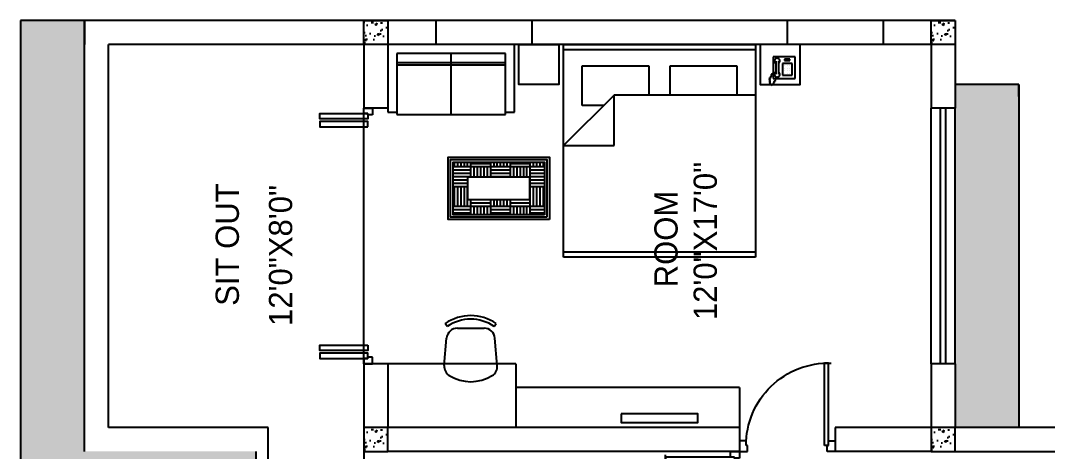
# Model space of a CAD drawing. Extents: x 173554 to 176562, y -34760 to -32805.
# Drawn here: x 174955 to 175340.7, y -33907.2 to -33745.2 of the extents above; entities that cross this region are included whole.
import ezdxf

# ---------------------------------------------------------------- set-up
doc = ezdxf.new("R2010")
doc.units = 0
doc.header["$LTSCALE"] = 25
doc.header["$MEASUREMENT"] = 0
doc.layers.get('0').update_dxf_attribs({"linetype": 'CONTINUOUS'})
for name, color, linetype in [('COLUMN', 31, 'CONTINUOUS'), ('DOOR', 1, 'CONTINUOUS'), ('FURN', 10, 'CONTINUOUS'), ('HATCH', 8, 'CONTINUOUS'), ('Roof lilne', 31, 'CONTINUOUS'), ('text', 2, 'CONTINUOUS'), ('TILE', 22, 'CONTINUOUS'), ('wall', 13, 'CONTINUOUS'), ('WINDOW', 4, 'CONTINUOUS')]:
    doc.layers.add(name, color=color, linetype=linetype)
doc.styles.add('style5', font='')
doc.styles.get('style5').set_extended_font_data('Geometr415 Md BT')
pattern_1 = [(4.9697, (135181.615, -210534.86918), (-96.00000841214, -7.99993045606), [7.387776, -177.306568]), (270, (135188.975, -210534.229), (8, -8), [0.64, -7.36]), (90, (135189.615, -210542.229), (-8, 8), [2.24, -5.76]), (180, (135189.615, -210539.989), (-8, -8), [0.8, -7.2]), (360, (135188.815, -210534.869), (8, 8), [0.8, -7.2]), (90, (135189.615, -210534.869), (-8, 8), [0.64, -7.36]), (90, (135188.975, -210542.229), (-8, 8), [1.6, -6.4]), (175.0303, (135188.975, -210540.62918), (-96.00000841214, 7.99993045606), [7.387776, -177.306568]), (142.6961, (135188.575, -210540.62918), (136.0000859335, -103.99988711906), [2.112064, -209.094]), (108.4349, (135186.895, -210539.3492), (-7.999987226, 16.000003477), [2.023856, -23.27436]), (71.5651, (135186.255, -210537.4292), (-7.999987226, -16.000003477), [2.023856, -23.27436]), (37.3039, (135186.895, -210535.50918), (136.0000859335, 103.99988711906), [2.112064, -209.094]), (110.2249, (135187.455, -210538.9492), (32.0000666848, -87.9999781147), [1.61988, -160.367776]), (69.7751, (135186.895, -210537.4292), (32.0000666848, 87.9999781147), [1.61988, -160.367776]), (37.4054, (135187.455, -210535.90918), (103.99993971984, 80.0000796209), [1.712072, -169.4954]), (142.5946, (135188.815, -210539.98918), (103.99993971984, -80.0000796209), [1.712072, -169.4954])]

# ---------------------------------------------------------------- blocks, each defined once
blk = doc.blocks.new('A$C3B4262AC')
at = {"layer": 'DOOR'}
for p, q in [((0, 4), (0, 0)), ((2.5, 4), (0, 4)), ((2.5, 2.25), (2.5, 4)), ((0, 0), (3, 0)), ((3, 2.25), (2.5, 2.25)), ((3, 0), (3, 2.25))]:
    blk.add_line(p, q, dxfattribs=at)
blk = doc.blocks.new('DR1H902')
at = {"color": 0}
for p, q in [((-0.5, 0), (-0.5, 1)), ((-0.5, 1), (-0.45, 1)), ((-0.45, 0), (-0.45, 1)), ((-0.5, 0), (-0.45, 0))]:
    blk.add_line(p, q, dxfattribs=at)
blk.add_arc((-0.5, 0), 1, 0, 91.707, dxfattribs=at)
blk = doc.blocks.new('A$C1F9E242A')
blk.add_blockref('A$C3B4262AC', (0, 0))
at = {"xscale": -1}
blk.add_blockref('A$C3B4262AC', (36, 0), dxfattribs=at)
at = {"layer": 'DOOR', "xscale": -31, "yscale": 31, "zscale": 68.88888888888889}
blk.add_blockref('DR1H902', (18, 2.25), dxfattribs=at)
blk = doc.blocks.new('*U54')
at = {"xscale": -1}
blk.add_blockref('A$C1F9E242A', (0, -2), dxfattribs=at)
blk = doc.blocks.new('*U72')
blk.add_blockref('A$C1F9E242A', (-36, -2))
blk = doc.blocks.new('SOFA')
at = {"color": 1}
for p, q in [((28, 4), (-28, 4)), ((-28, 4), (-28, -26)), ((24, 0), (-24, 0)), ((-24, 0), (-24, -27)), ((0, -27), (0, 0)), ((28, -26), (28, 4)), ((-24, -4), (24, -4)), ((24, -27), (24, 0)), ((24, -27), (24, 0)), ((-24, -5), (24, -5)), ((-28, -26), (-24, -26)), ((-24, -27), (24, -27)), ((24, -26), (28, -26))]:
    blk.add_line(p, q, dxfattribs=at)
blk = doc.blocks.new('RECTANG')
for p, q in [((1, 1), (0, 1)), ((0, 1), (0, 0)), ((1, 0), (1, 1)), ((0, 0), (1, 0))]:
    blk.add_line(p, q)
blk = doc.blocks.new('BEDKING')
at = {"color": 0}
for p, q in [((-78, -36), (-78, 36)), ((-19, 36), (-19, -17)), ((-2, 36), (-2, -36)), ((-8, 29), (-19, 29)), ((-8, 4), (-8, 29)), ((-19, 4), (-8, 4)), ((-8, -4), (-19, -4)), ((-8, -29), (-8, -4)), ((-38, -17), (-19, -17)), ((-38, -36), (-38, -17)), ((-19, -17), (-38, -36)), ((-23, -21), (-23, -29)), ((-23, -29), (-8, -29))]:
    blk.add_line(p, q, dxfattribs=at)
at = {"color": 0, "xscale": 80, "yscale": 72, "zscale": 80}
blk.add_blockref('RECTANG', (-80, -36), dxfattribs=at)
blk = doc.blocks.new('FNPHONE')
at = {"color": 0}
for p, q in [((0.92, 6.54), (0.92, 1.54)), ((1.92, 6.54), (1.92, 1.54)), ((4.33, 4.85), (4.33, 4.85)), ((4.33, 3.91), (4.33, 3.91)), ((5.27, 4.85), (5.27, 4.85)), ((5.27, 3.91), (5.27, 3.91)), ((6.21, 4.85), (6.21, 4.85)), ((6.21, 3.91), (6.21, 3.91)), ((-0.9, 0.22), (-1.5, 0.02)), ((-0.7, 0.62), (-1.3, 0.42)), ((-0.5, 1.02), (-1.1, 0.82)), ((-0.3, 1.42), (-0.9, 1.22)), ((-0.1, 1.82), (-0.7, 1.62)), ((1.06, 0.56), (0.7, -0.58)), ((4.33, 2.97), (4.33, 2.97)), ((4.33, 2.03), (4.33, 2.03)), ((5.27, 2.97), (5.27, 2.97)), ((5.27, 2.03), (5.27, 2.03)), ((6.21, 2.97), (6.21, 2.97)), ((6.21, 2.03), (6.21, 2.03)), ((-1.1, -0.18), (-1.7, -0.38)), ((-1.1, -0.58), (-1.7, -0.78)), ((-1.1, -0.98), (-1.7, -1.18)), ((-1.1, -1.38), (-1.7, -1.58)), ((-0.9, -1.78), (-1.5, -1.98)), ((-0.7, -2.18), (-1.3, -2.38)), ((-0.23, -2.46), (-0.83, -2.66)), ((0.3, -1.98), (-0.3, -2.18)), ((0.5, -1.58), (-0.1, -1.78)), ((0.7, -1.18), (0.1, -1.38)), ((0.9, -0.78), (0.3, -0.98))]:
    blk.add_line(p, q, dxfattribs=at)
for centre, start, end in [((1.42, 6.54), 298.4915, 241.5085), ((1.42, 1.54), 118.4915, 61.5085)]:
    blk.add_arc(centre, 1.05, start, end, dxfattribs=at)
for p, xscale, yscale, zscale in [((0, 0), 8.20528234483245, 8.104073169521023, 8.20528234483245), ((3.4, 1.25), 3.75, 4.375, 3.75), ((4.18, 6.72), 2.03125, 0.46875, 2.03125)]:
    blk.add_blockref('RECTANG', p, dxfattribs=dict(at, xscale=xscale, yscale=yscale, zscale=zscale))
blk = doc.blocks.new('CHAIR1')
at = {"color": 0}
for p, q in [((6.09, 9.96), (16.38, 9.07)), ((20.77, 8.8), (21.88, 9.57)), ((20.09, 5.02), (20.09, -5.02)), ((6.09, -9.96), (16.38, -9.07)), ((20.77, -8.8), (21.88, -9.57))]:
    blk.add_line(p, q, dxfattribs=at)
for centre, radius, start, end in [((15.35, 0), 15.35, 148.407, 211.593), ((5.74, 5.91), 4.06, 85.0303, 148.407), ((16.03, 5.02), 4.06, 0, 85.0303), ((7.9, 0), 15.59, 325.6197, 34.3803), ((7.9, 0), 16.94, 325.6197, 34.3803), ((16.03, -5.02), 4.06, 274.9697, 0), ((5.74, -5.91), 4.06, 211.593, 274.9697)]:
    blk.add_arc(centre, radius, start, end, dxfattribs=at)

msp = doc.modelspace()

# ---------------------------------------------------------------- hatches: boundary and pattern name
at = {"layer": 'FURN'}
h = msp.add_hatch(dxfattribs=at)
h.set_pattern_fill('AR-PARQ1', color=9, scale=0.61875, angle=-90, style=0)
h.set_pattern_definition([(180, (181108.696, -28951.776), (-7.425, -7.425), [7.425, -7.425]), (180, (181108.696, -28950.539), (-7.425, -7.425), [7.425, -7.425]), (180, (181108.696, -28949.301), (-7.425, -7.425), [7.425, -7.425]), (180, (181108.696, -28948.064), (-7.425, -7.425), [7.425, -7.425]), (180, (181108.696, -28946.826), (-7.425, -7.425), [7.425, -7.425]), (180, (181108.696, -28945.589), (-7.425, -7.425), [7.425, -7.425]), (180, (181108.696, -28944.351), (-7.425, -7.425), [7.425, -7.425]), (90, (181101.271, -28951.776), (7.425, 7.425), [7.425, -7.425]), (90, (181100.034, -28951.776), (7.425, 7.425), [7.425, -7.425]), (90, (181098.796, -28951.776), (7.425, 7.425), [7.425, -7.425]), (90, (181097.559, -28951.776), (7.425, 7.425), [7.425, -7.425]), (90, (181096.321, -28951.776), (7.425, 7.425), [7.425, -7.425]), (90, (181095.084, -28951.776), (7.425, 7.425), [7.425, -7.425]), (90, (181093.846, -28951.776), (7.425, 7.425), [7.425, -7.425])])
h.paths.add_polyline_path([(175117.42, -33818.23), (175117.42, -33798.44), (175151.75, -33798.44), (175151.75, -33818.23)])
h.paths.add_polyline_path([(175146.14, -33812.66), (175146.14, -33804.01), (175122.95, -33804.01), (175122.95, -33812.66)], flags=16)
at = {"layer": 'HATCH'}
h = msp.add_hatch(dxfattribs=at)
h.set_pattern_fill('AR-CONC', color=8, angle=90, style=0)
h.set_pattern_definition([(140, (137391.4446, -207239.295), (0.62752135, 7.17260183), [0.75, -8.25]), (85, (137391.4446, -207239.295), (-7.52192134, -1.38751334), [0.6, -6.6]), (190.4514, (137391.497, -207238.697), (-6.89439542, 5.78509382), [0.6374019, -7.01142112]), (136.1842, (137389.445, -207239.295), (1.65519014, 10.6724105), [1.125, -12.375]), (186.6356, (137389.583, -207238.406), (-9.7411787, 9.34662706), [0.9561029, -10.51713]), (81.1842, (137389.445, -207239.295), (-9.741186, 9.34661945), [0.9, -9.9]), (111, (137389.9446, -207238.295), (4.0261889, 5.96907052), [0.75, -8.25]), (56, (137389.9446, -207238.295), (-7.25150045, 2.43315332), [0.6, -6.6]), (161.4514, (137390.28, -207237.7975), (-3.22530497, 8.40222629), [0.6374019, -7.01142112]), (127.5, (137391.4446, -207239.295), (-3.32893854, 0.121598553), [0, -6.52, 0, -6.7, 0, -6.625]), (97.5, (137391.4446, -207239.295), (-3.94411712, 2.630695374), [0, -3.82, 0, -6.37, 0, -2.525]), (57.5, (137391.4446, -207241.525), (0.225548717, 5.33822436), [0, -2.5, 0, -7.8, 0, -10.35]), (47.5, (137391.4446, -207242.525), (-1.00104982, 5.83186169), [0, -3.25, 0, -5.18, 0, -7.35])])
h.paths.add_polyline_path([(175083.97, -33745.24), (175083.97, -33754.24), (175092.97, -33754.24), (175092.97, -33745.24)])
h = msp.add_hatch(dxfattribs=at)
h.set_pattern_fill('AR-CONC', color=8, angle=90, style=0)
h.set_pattern_definition([(140, (137604.4446, -207239.295), (0.62752135, 7.17260183), [0.75, -8.25]), (85, (137604.4446, -207239.295), (-7.52192134, -1.38751334), [0.6, -6.6]), (190.4514, (137604.497, -207238.697), (-6.89439542, 5.78509382), [0.6374019, -7.01142112]), (136.1842, (137602.445, -207239.295), (1.65519014, 10.6724105), [1.125, -12.375]), (186.6356, (137602.583, -207238.406), (-9.7411787, 9.34662706), [0.9561029, -10.51713]), (81.1842, (137602.445, -207239.295), (-9.741186, 9.34661945), [0.9, -9.9]), (111, (137602.9446, -207238.295), (4.0261889, 5.96907052), [0.75, -8.25]), (56, (137602.9446, -207238.295), (-7.25150045, 2.43315332), [0.6, -6.6]), (161.4514, (137603.28, -207237.7975), (-3.22530497, 8.40222629), [0.6374019, -7.01142112]), (127.5, (137604.4446, -207239.295), (-3.32893854, 0.121598553), [0, -6.52, 0, -6.7, 0, -6.625]), (97.5, (137604.4446, -207239.295), (-3.94411712, 2.630695374), [0, -3.82, 0, -6.37, 0, -2.525]), (57.5, (137604.4446, -207241.525), (0.225548717, 5.33822436), [0, -2.5, 0, -7.8, 0, -10.35]), (47.5, (137604.4446, -207242.525), (-1.00104982, 5.83186169), [0, -3.25, 0, -5.18, 0, -7.35])])
h.paths.add_polyline_path([(175296.97, -33745.24), (175296.97, -33754.24), (175305.97, -33754.24), (175305.97, -33745.24)])
h = msp.add_hatch(dxfattribs=at)
h.set_pattern_fill('AR-CONC', color=8, angle=90, style=0)
h.set_pattern_definition([(140, (137391.4446, -207392.2934), (0.62752135, 7.17260183), [0.75, -8.25]), (85, (137391.4446, -207392.2934), (-7.52192134, -1.38751334), [0.6, -6.6]), (190.4514, (137391.497, -207391.696), (-6.89439542, 5.78509382), [0.6374019, -7.01142112]), (136.1842, (137389.445, -207392.293), (1.65519014, 10.6724105), [1.125, -12.375]), (186.6356, (137389.583, -207391.404), (-9.7411787, 9.34662706), [0.9561029, -10.51713]), (81.1842, (137389.445, -207392.293), (-9.741186, 9.34661945), [0.9, -9.9]), (111, (137389.9446, -207391.2934), (4.0261889, 5.96907052), [0.75, -8.25]), (56, (137389.9446, -207391.2934), (-7.25150045, 2.43315332), [0.6, -6.6]), (161.4514, (137390.28, -207390.796), (-3.22530497, 8.40222629), [0.6374019, -7.01142112]), (127.5, (137391.4446, -207392.2934), (-3.32893854, 0.121598553), [0, -6.52, 0, -6.7, 0, -6.625]), (97.5, (137391.4446, -207392.2934), (-3.94411712, 2.630695374), [0, -3.82, 0, -6.37, 0, -2.525]), (57.5, (137391.4446, -207394.5234), (0.225548717, 5.33822436), [0, -2.5, 0, -7.8, 0, -10.35]), (47.5, (137391.4446, -207395.5234), (-1.00104982, 5.83186169), [0, -3.25, 0, -5.18, 0, -7.35])])
h.paths.add_polyline_path([(175083.97, -33898.24), (175083.97, -33907.24), (175092.97, -33907.24), (175092.97, -33898.24)])
h = msp.add_hatch(dxfattribs=at)
h.set_pattern_fill('AR-CONC', color=8, angle=90, style=0)
h.set_pattern_definition([(140, (137604.4446, -207392.2934), (0.62752135, 7.17260183), [0.75, -8.25]), (85, (137604.4446, -207392.2934), (-7.52192134, -1.38751334), [0.6, -6.6]), (190.4514, (137604.497, -207391.696), (-6.89439542, 5.78509382), [0.6374019, -7.01142112]), (136.1842, (137602.445, -207392.293), (1.65519014, 10.6724105), [1.125, -12.375]), (186.6356, (137602.583, -207391.404), (-9.7411787, 9.34662706), [0.9561029, -10.51713]), (81.1842, (137602.445, -207392.293), (-9.741186, 9.34661945), [0.9, -9.9]), (111, (137602.9446, -207391.2934), (4.0261889, 5.96907052), [0.75, -8.25]), (56, (137602.9446, -207391.2934), (-7.25150045, 2.43315332), [0.6, -6.6]), (161.4514, (137603.28, -207390.796), (-3.22530497, 8.40222629), [0.6374019, -7.01142112]), (127.5, (137604.4446, -207392.2934), (-3.32893854, 0.121598553), [0, -6.52, 0, -6.7, 0, -6.625]), (97.5, (137604.4446, -207392.2934), (-3.94411712, 2.630695374), [0, -3.82, 0, -6.37, 0, -2.525]), (57.5, (137604.4446, -207394.5234), (0.225548717, 5.33822436), [0, -2.5, 0, -7.8, 0, -10.35]), (47.5, (137604.4446, -207395.5234), (-1.00104982, 5.83186169), [0, -3.25, 0, -5.18, 0, -7.35])])
h.paths.add_polyline_path([(175296.97, -33898.24), (175296.97, -33907.24), (175305.97, -33907.24), (175305.97, -33898.24)])
at = {"layer": 'TILE'}
h = msp.add_hatch(dxfattribs=at)
h.set_pattern_fill('SPANTILE', color=256, scale=8, angle=90, style=0)
h.set_pattern_definition(pattern_1)
h.paths.add_polyline_path([(174954.97, -34222.24), (174978.97, -34222.24), (174978.97, -34060.24), (175043.47, -34060.24), (175043.47, -33988.24), (175043.47, -33979.24), (175043.47, -33907.24), (174978.97, -33907.24), (174978.97, -33745.24), (174954.97, -33745.24)])
h = msp.add_hatch(dxfattribs=at)
h.set_pattern_fill('SPANTILE', color=256, scale=8, angle=90, style=0)
h.set_pattern_definition(pattern_1)
h.paths.add_polyline_path([(175305.97, -34193.74), (175305.97, -34198.24), (175329.97, -34198.24), (175329.97, -34193.74)])
h.paths.add_polyline_path([(175305.97, -34088.74), (175305.97, -34093.24), (175305.97, -34097.24), (175305.97, -34185.24), (175305.97, -34189.24), (175305.97, -34193.74), (175329.97, -34193.74), (175329.97, -34088.74)])
h.paths.add_polyline_path([(175305.97, -34084.24), (175305.97, -34088.74), (175329.97, -34088.74), (175329.97, -34084.24)])
h.paths.add_polyline_path([(175305.97, -34069.24), (175305.97, -34069.24), (175305.97, -34084.24), (175329.97, -34084.24), (175329.97, -34069.24)])
h.paths.add_polyline_path([(175305.97, -33883.24), (175305.97, -33898.24), (175329.97, -33898.24), (175329.97, -33883.24)])
h.paths.add_polyline_path([(175305.97, -33878.74), (175305.97, -33883.24), (175329.97, -33883.24), (175329.97, -33878.74)])
h.paths.add_polyline_path([(175305.97, -33773.74), (175305.97, -33778.24), (175305.97, -33782.24), (175305.97, -33870.24), (175305.97, -33874.24), (175305.97, -33878.74), (175329.97, -33878.74), (175329.97, -33773.74)])
h.paths.add_polyline_path([(175305.97, -33769.24), (175305.97, -33773.74), (175329.97, -33773.74), (175329.97, -33769.24)])

# ---------------------------------------------------------------- linework, layer by layer
for p, q in [((174954.97, -33745.24), (174954.97, -34222.24)), ((174978.97, -33745.24), (174954.97, -33745.24)), ((175083.97, -33745.24), (174978.97, -33745.24)), ((174978.97, -33907.24), (174978.97, -33745.24)), ((174987.97, -33898.24), (174987.97, -33754.24)), ((175083.97, -33754.24), (174987.97, -33754.24)), ((175047.97, -33898.24), (174987.97, -33898.24)), ((175047.97, -33979.24), (175047.97, -33898.24)), ((175374.97, -33898.24), (175305.97, -33898.24)), ((175043.47, -33979.24), (175043.47, -33907.23)), ((175305.97, -33907.24), (175374.97, -33907.24))]:
    msp.add_line(p, q)
at = {"layer": 'COLUMN'}
for points in [[(175092.97, -33745.24), (175092.97, -33754.24), (175083.97, -33754.24), (175083.97, -33745.24)], [(175305.97, -33745.24), (175305.97, -33754.24), (175296.97, -33754.24), (175296.97, -33745.24)], [(175092.97, -33907.24), (175092.97, -33898.24), (175083.97, -33898.24), (175083.97, -33907.24)], [(175305.97, -33907.24), (175305.97, -33898.24), (175296.97, -33898.24), (175296.97, -33907.24)]]:
    msp.add_lwpolyline(points, close=True, dxfattribs=at)
at = {"layer": 'DOOR', "color": 4}
for points in [[(175085.37, -33780.24), (175085.37, -33782.24), (175067.37, -33782.24), (175067.37, -33780.24)], [(175085.37, -33785.24), (175085.37, -33783.24), (175067.37, -33783.24), (175067.37, -33785.24)], [(175085.37, -33867.24), (175085.37, -33869.24), (175067.37, -33869.24), (175067.37, -33867.24)], [(175085.37, -33872.24), (175085.37, -33870.24), (175067.37, -33870.24), (175067.37, -33872.24)]]:
    msp.add_lwpolyline(points, close=True, dxfattribs=at)
at = {"layer": 'FURN'}
for p, q in [((175140.97, -33874.24), (175092.97, -33874.24)), ((175140.97, -33874.24), (175140.97, -33898.24)), ((175224.97, -33883.24), (175140.97, -33883.24)), ((175224.97, -33883.24), (175224.97, -33898.24))]:
    msp.add_line(p, q, dxfattribs=at)
for points in [[(175142.13, -33754.24), (175157.16, -33754.24), (175157.16, -33769.3), (175142.13, -33769.3)], [(175247.82, -33754.24), (175232.79, -33754.24), (175232.79, -33769.3), (175247.82, -33769.3)], [(175153.61, -33820.09), (175115.57, -33820.09), (175115.57, -33796.59), (175153.61, -33796.59)], [(175146.14, -33812.66), (175122.95, -33812.66), (175122.95, -33804.01), (175146.14, -33804.01)], [(175180.56, -33893.12), (175180.56, -33896.36), (175209.39, -33896.36), (175209.39, -33893.12)]]:
    msp.add_lwpolyline(points, close=True, dxfattribs=at)
at = {"layer": 'FURN', "color": 9}
for points in [[(175152.68, -33819.16), (175116.49, -33819.16), (175116.49, -33797.52), (175152.68, -33797.52)], [(175151.75, -33818.23), (175117.42, -33818.23), (175117.42, -33798.44), (175151.75, -33798.44)]]:
    msp.add_lwpolyline(points, close=True, dxfattribs=at)
at = {"layer": 'Roof lilne', "color": 7}
for p, q in [((175329.97, -33773.74), (175329.97, -33769.24)), ((175329.97, -33878.74), (175329.97, -33898.24))]:
    msp.add_line(p, q, dxfattribs=at)
at = {"layer": 'wall'}
for p, q in [((174978.97, -33745.24), (174978.97, -33754.24)), ((175305.97, -33745.24), (175083.97, -33745.24)), ((175110.97, -33745.24), (175110.97, -33754.24)), ((175146.97, -33745.24), (175146.97, -33754.24)), ((175242.97, -33745.24), (175242.97, -33754.24)), ((175278.97, -33745.24), (175278.97, -33754.24)), ((175083.97, -33754.24), (175083.97, -33778.24)), ((175296.97, -33754.24), (175092.97, -33754.24)), ((175092.97, -33754.24), (175092.97, -33778.24)), ((175296.97, -33754.24), (175296.97, -33778.24)), ((175305.97, -33754.24), (175305.97, -33778.24)), ((175329.97, -33769.24), (175305.97, -33769.24)), ((175329.97, -33769.24), (175329.97, -33898.24)), ((175092.97, -33778.24), (175083.97, -33778.24)), ((175305.97, -33778.24), (175296.97, -33778.24)), ((175083.97, -33874.24), (175083.97, -33898.23)), ((175092.97, -33874.24), (175083.97, -33874.24)), ((175092.97, -33874.24), (175092.97, -33898.24)), ((175305.97, -33874.24), (175296.97, -33874.24)), ((175296.97, -33874.24), (175296.97, -33907.24)), ((175305.97, -33874.24), (175305.97, -33898.24)), ((175224.97, -33898.24), (175092.97, -33898.24)), ((175224.97, -33898.24), (175224.97, -33907.24)), ((175296.97, -33898.24), (175260.97, -33898.24)), ((175260.97, -33898.24), (175260.97, -33907.24)), ((175083.97, -33907.23), (175083.97, -33919.24)), ((175224.97, -33907.24), (175092.97, -33907.24)), ((175296.97, -33907.24), (175260.97, -33907.24))]:
    msp.add_line(p, q, dxfattribs=at)
at = {"layer": 'wall', "color": 7}
msp.add_line((175083.97, -33874.24), (175083.97, -33778.24), dxfattribs=at)
at = {"layer": 'WINDOW'}
for p, q in [((175296.97, -33874.24), (175296.97, -33778.24)), ((175305.97, -33874.24), (175305.97, -33778.24))]:
    msp.add_line(p, q, dxfattribs=at)
at = {"layer": 'WINDOW', "color": 4}
for p, q in [((175300.47, -33874.24), (175300.47, -33778.24)), ((175302.47, -33874.24), (175302.47, -33778.24))]:
    msp.add_line(p, q, dxfattribs=at)

# ---------------------------------------------------------------- block references
at = {"yscale": 0.7999999999883585, "zscale": 0.7999999999999999, "rotation": 90}
for p, xscale in [((175087.17, -33778.24), -0.7999999999883585), ((175087.17, -33874.24), 0.7999999999883585)]:
    msp.add_blockref('A$C3B4262AC', p, dxfattribs=dict(at, xscale=xscale))
at = {"layer": 'DOOR'}
msp.add_blockref('*U72', (175260.97, -33905.24), dxfattribs=at)
at = {"layer": 'DOOR', "xscale": -0.8333333333139308, "yscale": 0.8333333333430346, "zscale": 0.8333333333333334, "rotation": 90}
msp.add_blockref('*U54', (175223.31, -33937.24), dxfattribs=at)
at = {"layer": 'FURN', "xscale": 0.8500000000058208, "yscale": 0.8500000000058208, "zscale": 0.85}
msp.add_blockref('SOFA', (175116.77, -33757.64), dxfattribs=at)
at = {"layer": 'FURN', "xscale": -1, "rotation": 270}
msp.add_blockref('BEDKING', (175194.97, -33754.24), dxfattribs=at)
at = {"layer": 'FURN'}
msp.add_blockref('FNPHONE', (175237.71, -33767), dxfattribs=at)
at = {"layer": 'FURN', "rotation": 90}
msp.add_blockref('CHAIR1', (175124.07, -33881), dxfattribs=at)

# ---------------------------------------------------------------- texts
at = {"layer": 'text', "style": 'style5'}
for s, height, p in [('12\'0"X17\'0"', 8.7331, (175216.51, -33857.87)), ('SIT OUT', 8.733, (175036.99, -33852.48)), ('12\'0"X8\'0"', 8.733, (175057, -33860.07)), ('ROOM', 8.733, (175201.77, -33845.54))]:
    msp.add_text(s, height=height, rotation=90, dxfattribs=at).set_placement(p)

doc.saveas('drawing.dxf')
